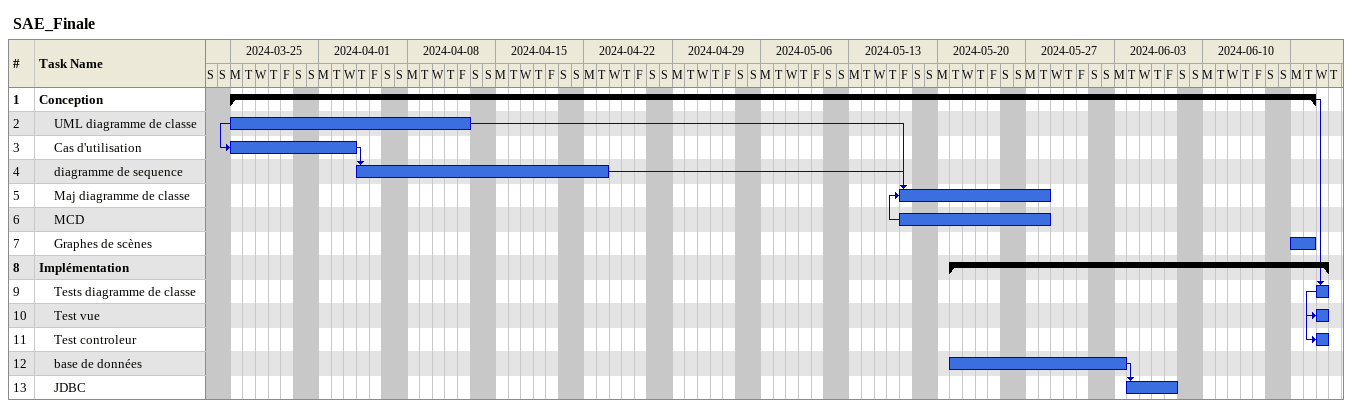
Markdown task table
SAE_Finale

| ID | Level | Task | Start | Finish | Predecessors |
|---|---|---|---|---|---|
| 1 | 1 | **Conception** | 2024-03-25 | 2024-06-18 |  |
| 2 | 2 | UML diagramme de classe | 2024-03-25 | 2024-04-12 |  |
| 3 | 2 | Cas d'utilisation | 2024-03-25 | 2024-04-03 | 2SS |
| 4 | 2 | diagramme de sequence | 2024-04-04 | 2024-04-23 | 3 |
| 5 | 2 | Maj diagramme de classe | 2024-05-17 | 2024-05-28 | 2, 4, 6SS |
| 6 | 2 | MCD | 2024-05-17 | 2024-05-28 |  |
| 7 | 2 | Graphes de scènes | 2024-06-17 | 2024-06-18 |  |
| 8 | 1 | **Implémentation** | 2024-05-21 | 2024-06-19 |  |
| 9 | 2 | Tests diagramme de classe | 2024-06-19 | 2024-06-19 | 1 |
| 10 | 2 | Test vue | 2024-06-19 | 2024-06-19 | 9SS |
| 11 | 2 | Test controleur | 2024-06-19 | 2024-06-19 | 10SS |
| 12 | 2 | base de données | 2024-05-21 | 2024-06-03 |  |
| 13 | 2 | JDBC | 2024-06-04 | 2024-06-07 | 12 |
